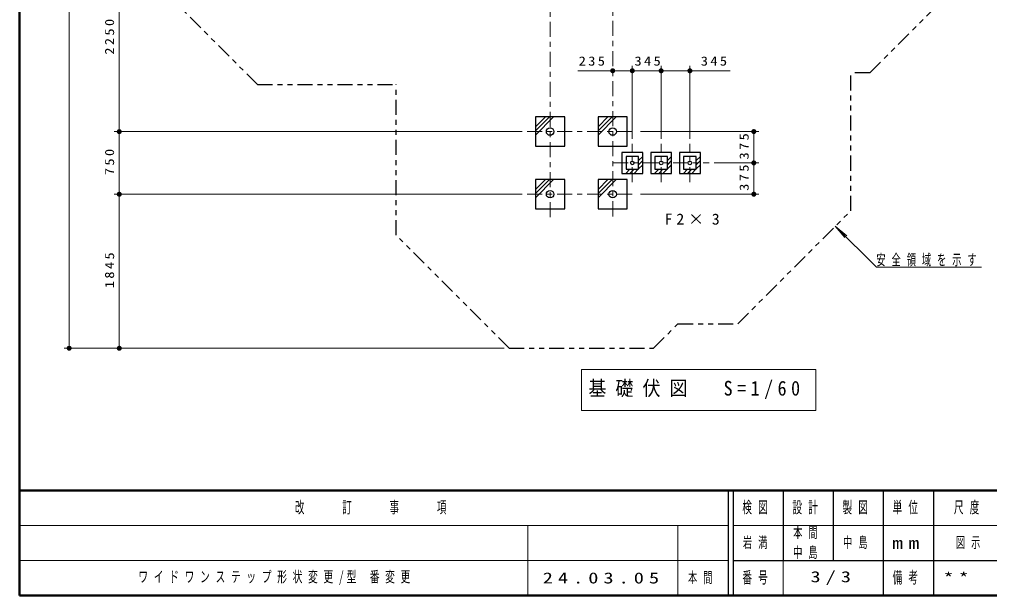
# Model space of a CAD drawing. Units: millimetres on the paper, scale 1:60. Extents: x -385 to 0, y -594 to 267.
# Drawn here: x -385 to -191.3, y -594 to -479 of the extents above; entities that cross this region are included whole.
import ezdxf

# ---------------------------------------------------------------- set-up
doc = ezdxf.new("R2010")
doc.units = ezdxf.units.MM
doc.linetypes.add('USER2', pattern=[6, 3, -1, 1, -1])
doc.linetypes.add('USER3', pattern=[8, 3, -1, 1, -1, 1, -1])
doc.layers.add('LY_1', color=7, linetype='Continuous', lineweight=25)
doc.styles.add('ＭＳ ゴシック', font='')
doc.styles.get('ＭＳ ゴシック').set_extended_font_data('MS Gothic')

# ---------------------------------------------------------------- blocks, each defined once
blk = doc.blocks.new('filled_dot')
at = {"color": 0, "linetype": 'Continuous', "lineweight": -2, "const_width": 1.25}
blk.add_lwpolyline([(-0.625, 0, 1), (0.625, 0, 1)], format="xyb", close=True, dxfattribs=at)

msp = doc.modelspace()

# ---------------------------------------------------------------- linework, layer by layer
at = {"layer": 'LY_1', "lineweight": 50}
for p, q in [((-385, -327), (-385, -594)), ((-385, -573), (0, -573)), ((-385, -594), (0, -594))]:
    msp.add_line(p, q, dxfattribs=at)
at = {"layer": 'LY_1', "lineweight": 13}
for p, q in [((-375.064, -544.633), (-375.064, -355.903)), ((-365.064, -501.391), (-365.064, -463.891)), ((-273.468, -489.252), (-262.621, -489.252)), ((-262.621, -502.813), (-262.621, -488.252)), ((-262.621, -489.252), (-256.871, -489.252)), ((-256.871, -502.813), (-256.871, -488.252)), ((-256.871, -489.252), (-243.087, -489.252)), ((-251.121, -502.813), (-251.121, -488.252)), ((-281.955, -500.444), (-279.985, -498.474)), ((-281.955, -501.269), (-279.16, -498.474)), ((-281.955, -502.094), (-278.335, -498.474)), ((-269.455, -500.444), (-267.485, -498.474)), ((-269.455, -501.269), (-266.66, -498.474)), ((-269.455, -502.094), (-265.835, -498.474)), ((-284.621, -501.391), (-366.064, -501.391)), ((-365.064, -513.891), (-365.064, -501.391)), ((-260.955, -501.391), (-237.358, -501.391)), ((-238.358, -501.391), (-238.358, -507.641)), ((-260.538, -506.344), (-261.371, -507.177)), ((-260.538, -507.169), (-261.371, -508.002)), ((-254.788, -506.344), (-255.621, -507.177)), ((-254.788, -507.169), (-255.621, -508.002)), ((-249.038, -506.344), (-249.871, -507.177)), ((-249.038, -507.169), (-249.871, -508.002)), ((-263.085, -508.891), (-263.918, -509.724)), ((-262.26, -508.891), (-263.093, -509.724)), ((-261.435, -508.891), (-262.268, -509.724)), ((-260.538, -507.994), (-261.371, -508.827)), ((-257.335, -508.891), (-258.168, -509.724)), ((-256.51, -508.891), (-257.343, -509.724)), ((-255.685, -508.891), (-256.518, -509.724)), ((-254.788, -507.994), (-255.621, -508.827)), ((-251.585, -508.891), (-252.418, -509.724)), ((-250.76, -508.891), (-251.593, -509.724)), ((-249.935, -508.891), (-250.768, -509.724)), ((-249.038, -507.994), (-249.871, -508.827)), ((-246.293, -507.641), (-237.358, -507.641)), ((-238.358, -507.641), (-238.358, -513.891)), ((-281.955, -512.944), (-279.985, -510.974)), ((-281.955, -513.769), (-279.16, -510.974)), ((-281.955, -514.594), (-278.335, -510.974)), ((-269.455, -512.944), (-267.485, -510.974)), ((-269.455, -513.769), (-266.66, -510.974)), ((-269.455, -514.594), (-265.835, -510.974)), ((-284.621, -513.891), (-366.064, -513.891)), ((-365.064, -544.633), (-365.064, -513.891)), ((-260.955, -513.891), (-237.358, -513.891)), ((-222.097, -520.256), (-220.169, -522.554)), ((-222.097, -520.256), (-219.799, -522.184)), ((-213.888, -528.465), (-222.097, -520.256)), ((-213.888, -528.465), (-192.888, -528.465)), ((-288.207, -544.633), (-376.064, -544.633)), ((-272.793, -548.9), (-272.793, -557.033)), ((-225.993, -548.9), (-272.793, -548.9)), ((-225.993, -557.033), (-225.993, -548.9)), ((-272.793, -557.033), (-225.993, -557.033)), ((-385, -580), (-243.5, -580)), ((-283.5, -580), (-283.5, -594)), ((-253.5, -580), (-253.5, -594)), ((-242.5, -580), (-187.5, -580)), ((-385, -587), (-243.5, -587)), ((-232.5, -587), (-232.5, -594))]:
    msp.add_line(p, q, dxfattribs=at)
at = {"layer": 'LY_1', "linetype": 'USER2', "lineweight": 13}
for p, q in [((-266.538, -389.307), (-266.538, -518.474)), ((-279.038, -518.474), (-279.038, -401.807)), ((-283.621, -501.391), (-261.955, -501.391)), ((-262.621, -511.469), (-262.621, -503.813)), ((-256.871, -511.469), (-256.871, -503.813)), ((-251.121, -511.469), (-251.121, -503.813)), ((-266.449, -507.641), (-247.293, -507.641)), ((-283.621, -513.891), (-261.955, -513.891))]:
    msp.add_line(p, q, dxfattribs=at)
at = {"layer": 'LY_1', "linetype": 'USER3'}
for p, q in [((-215.168, -489.633), (-197.594, -472.06)), ((-337.49, -491.977), (-355.064, -474.404)), ((-218.996, -517.192), (-218.996, -489.633)), ((-215.168, -489.633), (-218.996, -489.633)), ((-337.49, -491.977), (-309.78, -491.977)), ((-309.78, -522.06), (-309.78, -491.977)), ((-241.57, -539.766), (-218.996, -517.192)), ((-287.207, -544.633), (-309.78, -522.06)), ((-258.369, -544.633), (-253.502, -539.766)), ((-253.502, -539.766), (-241.57, -539.766)), ((-287.207, -544.633), (-258.369, -544.633))]:
    msp.add_line(p, q, dxfattribs=at)
at = {"layer": 'LY_1'}
for p, q in [((-281.955, -498.474), (-281.955, -504.307)), ((-276.121, -498.474), (-281.955, -498.474)), ((-276.121, -504.307), (-276.121, -498.474)), ((-269.455, -498.474), (-269.455, -504.307)), ((-263.621, -498.474), (-269.455, -498.474)), ((-263.621, -504.307), (-263.621, -498.474)), ((-281.955, -504.307), (-276.121, -504.307)), ((-269.455, -504.307), (-263.621, -504.307)), ((-260.538, -505.557), (-264.705, -505.557)), ((-264.705, -505.557), (-264.705, -509.724)), ((-260.538, -509.724), (-260.538, -505.557)), ((-254.788, -505.557), (-258.955, -505.557)), ((-258.955, -505.557), (-258.955, -509.724)), ((-254.788, -509.724), (-254.788, -505.557)), ((-249.038, -505.557), (-253.205, -505.557)), ((-253.205, -505.557), (-253.205, -509.724)), ((-249.038, -509.724), (-249.038, -505.557)), ((-261.371, -506.391), (-263.871, -506.391)), ((-263.871, -506.391), (-263.871, -508.891)), ((-261.371, -508.891), (-261.371, -506.391)), ((-255.621, -506.391), (-258.121, -506.391)), ((-258.121, -506.391), (-258.121, -508.891)), ((-255.621, -508.891), (-255.621, -506.391)), ((-249.871, -506.391), (-252.371, -506.391)), ((-252.371, -506.391), (-252.371, -508.891)), ((-249.871, -508.891), (-249.871, -506.391)), ((-263.871, -508.891), (-261.371, -508.891)), ((-258.121, -508.891), (-255.621, -508.891)), ((-252.371, -508.891), (-249.871, -508.891)), ((-281.955, -510.974), (-281.955, -516.807)), ((-276.121, -510.974), (-281.955, -510.974)), ((-276.121, -516.807), (-276.121, -510.974)), ((-269.455, -510.974), (-269.455, -516.807)), ((-263.621, -510.974), (-269.455, -510.974)), ((-264.705, -509.724), (-260.538, -509.724)), ((-263.621, -516.807), (-263.621, -510.974)), ((-258.955, -509.724), (-254.788, -509.724)), ((-253.205, -509.724), (-249.038, -509.724)), ((-281.955, -516.807), (-276.121, -516.807)), ((-269.455, -516.807), (-263.621, -516.807)), ((-243.5, -573), (-243.5, -594)), ((-242.5, -573), (-242.5, -594)), ((-232.5, -573), (-232.5, -587)), ((-222.5, -573), (-222.5, -587)), ((-212.5, -573), (-212.5, -594)), ((-202.5, -573), (-202.5, -587)), ((-242.5, -587), (0, -587)), ((-202.5, -587), (-202.5, -594))]:
    msp.add_line(p, q, dxfattribs=at)
for centre, radius in [((-279.038, -501.391), 0.743), ((-266.538, -501.391), 0.743), ((-262.621, -507.641), 0.356), ((-256.871, -507.641), 0.356), ((-251.121, -507.641), 0.356), ((-279.038, -513.891), 0.743), ((-266.538, -513.891), 0.743)]:
    msp.add_circle(centre, radius, dxfattribs=at)

# ---------------------------------------------------------------- block references
at = {"layer": 'LY_1', "lineweight": 13, "xscale": 0.4, "yscale": 0.4}
for p in [(-266.538, -489.252), (-262.621, -489.252), (-256.871, -489.252)]:
    msp.add_blockref('filled_dot', p, dxfattribs=at)
for p, rotation in [((-262.621, -489.252), 180), ((-256.871, -489.252), 180), ((-251.121, -489.252), 180), ((-365.064, -501.391), 270), ((-365.064, -501.391), 90), ((-238.358, -501.391), 270), ((-238.358, -507.641), 90), ((-238.358, -507.641), 270), ((-365.064, -513.891), 270), ((-365.064, -513.891), 90), ((-238.358, -513.891), 90), ((-375.064, -544.633), 90), ((-365.064, -544.633), 90)]:
    msp.add_blockref('filled_dot', p, dxfattribs=dict(at, rotation=rotation))

# ---------------------------------------------------------------- texts
at = {"layer": 'LY_1', "char_height": 1.833, "attachment_point": 8, "rotation": 90, "style": 'ＭＳ ゴシック'}
for s, insert in [('\\T1.33;\\W1.15;2250', (-366.064, -482.232)), ('\\T1.33;\\W1.15;375', (-239.358, -504.099)), ('\\T1.33;\\W1.15;750', (-366.064, -507.226)), ('\\T1.33;\\W1.15;375', (-239.358, -510.349)), ('\\T1.33;\\W1.15;1845', (-366.064, -528.834))]:
    msp.add_mtext(s, dxfattribs=dict(at, insert=insert))
at = {"layer": 'LY_1', "style": 'ＭＳ ゴシック'}
for s, insert, char_height, attachment_point in [('\\T1.33;\\W1.15;235', (-270.468, -488.252), 1.833, 8), ('\\T1.33;\\W1.15;345', (-259.33, -488.252), 1.833, 8), ('\\T1.33;\\W1.15;345', (-246.087, -488.252), 1.833, 8), ('\\T1.5;\\W1.05;F2×3', (-256.175, -519.987), 2.199, 7), ('\\T1.64;\\W0.6;安全領域を示す', (-213.888, -528.315), 2.199, 7), ('\\T1.5;\\W0.9;基礎伏図\u3000S=1/60', (-271.393, -552.967), 2.933, 4), ('\\T1.64;\\W0.6;改\u3000\u3000訂\u3000\u3000事\u3000\u3000項', (-314.25, -576.5), 2.346, 5), ('\\T1.64;\\W0.6;検図', (-237.5, -576.5), 2.346, 5), ('\\T1.64;\\W0.6;設計', (-227.5, -576.5), 2.346, 5), ('\\T1.64;\\W0.6;製図', (-217.5, -576.5), 2.346, 5), ('\\T1.64;\\W0.6;単位', (-207.5, -576.5), 2.346, 5), ('\\T1.64;\\W0.6;尺度', (-195.25, -576.5), 2.346, 5), ('\\T1.64;\\W0.6;本間', (-230.5, -581.5), 2.199, 4), ('\\T1.64;\\W0.6;岩満', (-237.5, -583.5), 2.199, 5), ('\\T1.64;\\W0.6;中島', (-217.5, -583.5), 2.199, 5), ('\\T1.5;\\W1.35;mm', (-207.5, -583.5), 2.346, 5), ('\\T1.64;\\W0.6;図示', (-198, -583.5), 2.199, 4), ('\\T1.64;\\W0.6;中島', (-230.5, -585.5), 2.199, 4), ('\\T1.58;\\W0.65;ワイドワンステップ形状変更/型\\~番変更', (-361.25, -590.5), 2.199, 4), ('\\T1.64;\\W0.6;番号', (-237.5, -590.5), 2.346, 5), ('\\T1.64;\\W0.6;備考', (-207.5, -590.5), 2.346, 5), ('\\T1.5;\\W1.35;24.03.05', (-280.5, -590.5), 2.199, 4), ('\\T1.64;\\W0.6;本間', (-251.5, -590.5), 2.199, 4), ('\\T1.5;\\W1.35;3/3', (-222.5, -590.5), 2.199, 5), ('\\T1.5;\\W1.35;**', (-200.5, -590.5), 2.199, 4)]:
    msp.add_mtext(s, dxfattribs=dict(at, insert=insert, char_height=char_height, attachment_point=attachment_point))

doc.saveas('drawing.dxf')
